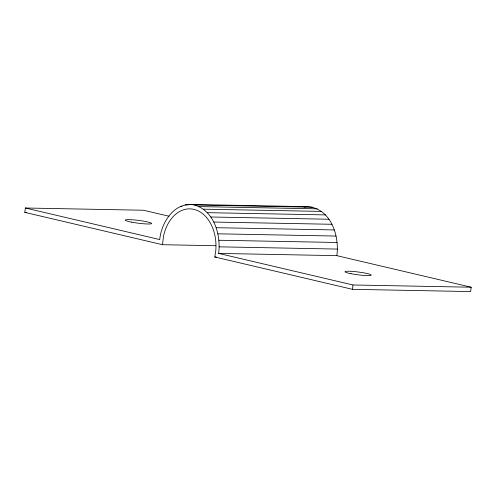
<?xml version="1.0" encoding="UTF-8"?>
<svg xmlns="http://www.w3.org/2000/svg" width="496" height="496" viewBox="0 0 496 496"><rect width="100%" height="100%" fill="white"/><g stroke="black" fill="none" stroke-linecap="round" stroke-linejoin="round"><path stroke-width="0.74" d="M162.521 244.708L163.469 236.381A37.646 26.79 -88.9 0 1 192.603 209.095L196.72 210.23A37.646 26.79 -88.9 0 1 215.766 250.796L214.793 256.99L352.458 289.329L470.642 291.567L471.2 287.215L336.834 255.651L218.649 253.413C221.03 234.887 214.284 210.93 194.5 205.003C174.747 201.103 161.324 222.326 159.724 239.568L25.358 208.004L24.8 212.356L162.521 244.708L215.822 245.718M336.834 255.651C339.673 236.028 330.82 208.562 308.01 206.671L189.825 204.433M352.458 289.329L353.016 284.977L471.2 287.215M303.992 207.068L308.01 206.671M194.5 205.003L312.685 207.241M185.138 204.891L188.226 204.953M199.045 206.596L317.229 208.835M180.544 206.379L182.088 206.41M203.348 209.169L321.532 211.408M25.358 208.004L143.542 210.242L169.062 216.237M207.297 212.666L325.481 214.904M24.8 212.356L26.344 212.387M210.806 216.994L328.991 219.232M213.776 222.047L331.96 224.285M216.144 227.701L334.329 229.939M217.849 233.821L336.034 236.059M218.854 240.25L337.032 242.488M219.12 246.834L337.305 249.073M214.793 256.99L216.343 257.021M218.649 253.413L353.016 284.977M351.032 273.705A13.249 1.407 7.3 0 0 371.219 275.131A13.249 1.407 7.3 0 0 352.024 271.38A13.249 1.407 7.3 0 0 351.032 273.705M131.39 222.109A13.249 1.407 7.3 0 0 151.596 223.535A13.249 1.407 7.3 0 0 132.413 219.784A13.249 1.407 7.3 0 0 131.39 222.109"/></g></svg>
